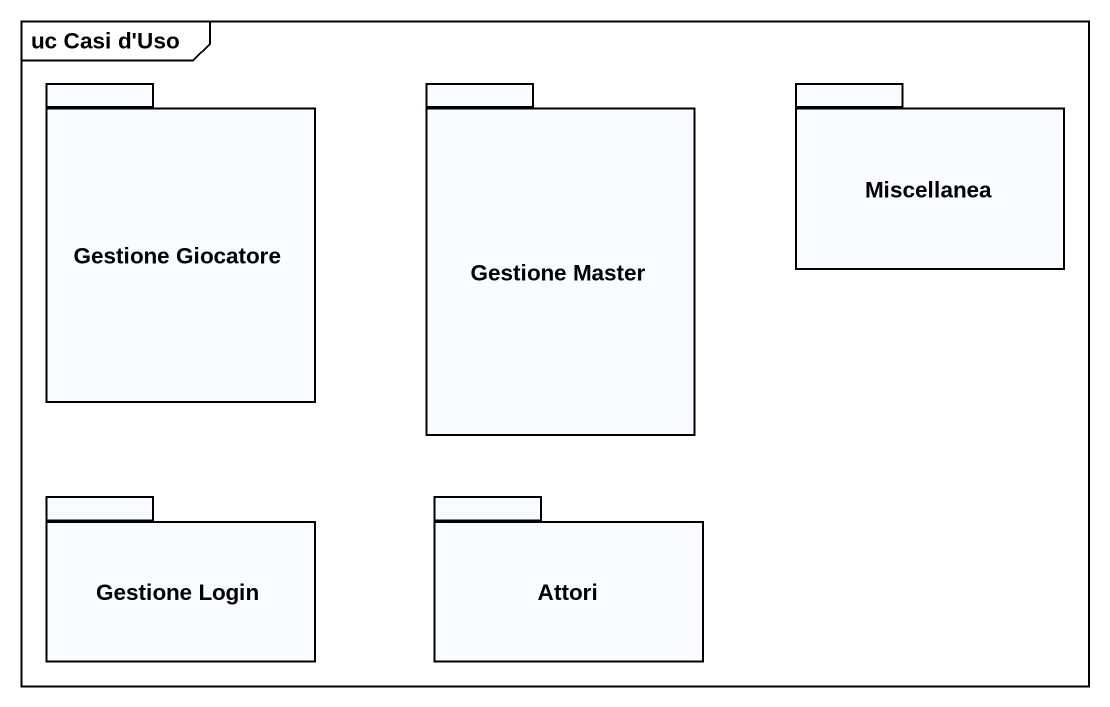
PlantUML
@startuml
mainframe uc Casi d'Uso
package "Gestione Giocatore" as Gestione_Giocatore {
}
package "Gestione Master" as Gestione_Master {
}
package Miscellanea {
}
package "Gestione Login" as Gestione_Login {
}
package Attori {
}
@enduml
